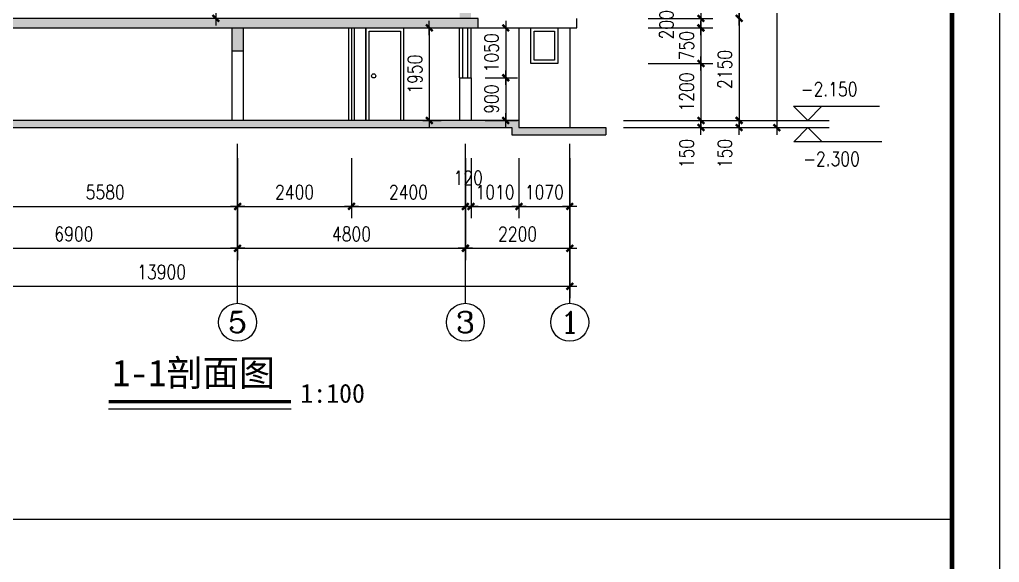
# Model space of a CAD drawing. Extents: x 12400 to 217743, y 90685 to 209848.
# Drawn here: x 128255 to 132385, y 186093 to 188380 of the extents above; entities that cross this region are included whole.
import ezdxf
from ezdxf.enums import TextEntityAlignment as Align

# ---------------------------------------------------------------- set-up
doc = ezdxf.new("R2010")
doc.units = 0
doc.header["$LTSCALE"] = 200
doc.layers.get('0').update_dxf_attribs({"linetype": 'CONTINUOUS'})
doc.layers.get('DEFPOINTS').update_dxf_attribs({"linetype": 'CONTINUOUS'})
for name, color, linetype in [('AXIS', 3, 'CONTINUOUS'), ('AXIS_TEXT', 7, 'CONTINUOUS'), ('GROUND', 2, 'CONTINUOUS'), ('HATCH', 8, 'CONTINUOUS'), ('LM', 143, 'CONTINUOUS'), ('LM-8', 8, 'CONTINUOUS'), ('PUB_DIM', 3, 'CONTINUOUS'), ('PUB_TITLE', 143, 'CONTINUOUS'), ('WALL', 4, 'CONTINUOUS')]:
    doc.layers.add(name, color=color, linetype=linetype)
doc.styles.add('2', font='SIMHEI.TTF')
doc.styles.add('COMPLEX', font='COMPLEX')
doc.styles.add('DIM_FONT', font='SIMPLEX', dxfattribs={"width": 0.8})
doc.dimstyles.new('AXIS', dxfattribs={"dimtxt": 300, "dimasz": 1, "dimexe": 250, "dimexo": 300, "dimgap": 150, "dimtad": 1, "dimdec": 0, "dimzin": 0, "dimdsep": 46, "dimtxsty": 'DIM_FONT', "dimblk": '_DIMX', "dimblk1": '_DIMX', "dimblk2": '_DIMX', "dimcen": 2.5, "dimse1": 1, "dimse2": 1, "dimclrt": 7, "dimadec": 0, "dimazin": 0, "dimtfac": 1, "dimtdec": 0, "dimtix": 1, "dimtmove": 2, "dimatfit": 3, "dimldrblk": '_DIMX', "dimfxl": 0, "dimtolj": 1, "dimtzin": 0, "dimarcsym": 0})
doc.dimstyles.new('DIMA', dxfattribs={"dimtxt": 300, "dimasz": 1, "dimexe": 250, "dimexo": 300, "dimgap": 150, "dimtad": 1, "dimdec": 0, "dimzin": 0, "dimdsep": 46, "dimtxsty": 'DIM_FONT', "dimblk": '_DIMX', "dimblk1": '_DIMX', "dimblk2": '_DIMX', "dimcen": 2.5, "dimse1": 1, "dimclrt": 7, "dimadec": 0, "dimazin": 0, "dimtfac": 1, "dimtdec": 0, "dimtix": 1, "dimtmove": 2, "dimatfit": 3, "dimldrblk": '_DIMX', "dimfxl": 0, "dimtolj": 1, "dimtzin": 0, "dimarcsym": 0})
doc.dimstyles.new('DIMN', dxfattribs={"dimtxt": 300, "dimasz": 1, "dimexe": 250, "dimexo": 300, "dimgap": 150, "dimtad": 1, "dimdec": 0, "dimzin": 0, "dimdsep": 46, "dimtxsty": 'DIM_FONT', "dimblk": '_DIMX', "dimblk1": '_DIMX', "dimblk2": '_DIMX', "dimcen": 2.5, "dimclrt": 7, "dimadec": 0, "dimazin": 0, "dimtfac": 1, "dimtdec": 0, "dimtix": 1, "dimtmove": 2, "dimatfit": 3, "dimldrblk": '_DIMX', "dimfxl": 0, "dimtolj": 1, "dimtzin": 0, "dimarcsym": 0})

# ---------------------------------------------------------------- blocks, each defined once
blk = doc.blocks.new('_DIMX')
blk.add_line((-150, 0), (150, 0))
at = {"const_width": 50}
blk.add_lwpolyline([(-70, -70), (70, 70)], dxfattribs=at)
blk = doc.blocks.new('*D2635')
at = {"color": 0, "linetype": 'ByBlock'}
for p, q in [((242021, 27669), (241491, 27669)), ((241741, 27668), (241741, 25570)), ((242021, 25569), (241491, 25569))]:
    blk.add_line(p, q, dxfattribs=at)
at = {"layer": 'DEFPOINTS', "color": 0, "linetype": 'ByBlock'}
for p in [(242321, 27669), (241741, 25569), (242321, 25569)]:
    blk.add_point(p, dxfattribs=at)
at = {"color": 0, "linetype": 'ByBlock'}
for p, rotation in [((241741, 27669), 90), ((241741, 25569), 270)]:
    blk.add_blockref('_DIMX', p, dxfattribs=dict(at, rotation=rotation))
at = {"color": 7, "linetype": 'ByBlock', "insert": (241441, 26619), "char_height": 300, "attachment_point": 5, "rotation": 90, "style": 'DIM_FONT'}
blk.add_mtext('\\A1;2100', dxfattribs=at)
blk = doc.blocks.new('*D2631')
at = {"color": 0, "linetype": 'ByBlock'}
blk.add_line((253566, 38052), (253566, 23270), dxfattribs=at)
at = {"layer": 'DEFPOINTS', "color": 0, "linetype": 'ByBlock'}
for p in [(250800, 38053), (251989, 23269), (253566, 23269)]:
    blk.add_point(p, dxfattribs=at)
at = {"color": 0, "linetype": 'ByBlock'}
for p, rotation in [((253566, 38053), 90), ((253566, 23269), 270)]:
    blk.add_blockref('_DIMX', p, dxfattribs=dict(at, rotation=rotation))
at = {"color": 7, "linetype": 'ByBlock', "insert": (253266, 30661), "char_height": 300, "attachment_point": 5, "rotation": 90, "style": 'DIM_FONT'}
blk.add_mtext('\\A1;14784', dxfattribs=at)
blk = doc.blocks.new('*D2629')
at = {"color": 0, "linetype": 'ByBlock'}
blk.add_line((252770, 28868), (252770, 25570), dxfattribs=at)
at = {"layer": 'DEFPOINTS', "color": 0, "linetype": 'ByBlock'}
for p in [(253770, 28869), (252770, 25569), (253770, 25569)]:
    blk.add_point(p, dxfattribs=at)
at = {"color": 0, "linetype": 'ByBlock'}
for p, rotation in [((252770, 28869), 90), ((252770, 25569), 270)]:
    blk.add_blockref('_DIMX', p, dxfattribs=dict(at, rotation=rotation))
at = {"color": 7, "linetype": 'ByBlock', "insert": (252470, 27219), "char_height": 300, "attachment_point": 5, "rotation": 90, "style": 'DIM_FONT'}
blk.add_mtext('\\A1;3300', dxfattribs=at)
blk = doc.blocks.new('*D2682')
at = {"color": 0, "linetype": 'ByBlock'}
for p, q in [((235301, 22625), (235301, 19675)), ((249201, 22625), (249201, 19675)), ((235302, 19925), (249200, 19925))]:
    blk.add_line(p, q, dxfattribs=at)
at = {"layer": 'DEFPOINTS', "color": 0, "linetype": 'ByBlock'}
for p in [(235301, 22925), (249201, 22925), (249201, 19925)]:
    blk.add_point(p, dxfattribs=at)
at = {"color": 0, "linetype": 'ByBlock', "rotation": 180}
blk.add_blockref('_DIMX', (235301, 19925), dxfattribs=at)
at = {"color": 0, "linetype": 'ByBlock'}
blk.add_blockref('_DIMX', (249201, 19925), dxfattribs=at)
at = {"color": 7, "linetype": 'ByBlock', "insert": (240600, 20225), "char_height": 300, "attachment_point": 5, "style": 'DIM_FONT'}
blk.add_mtext('\\A1;13900', dxfattribs=at)
blk = doc.blocks.new('*D2683')
at = {"color": 0, "linetype": 'ByBlock'}
for p, q in [((247001, 22625), (247001, 20475)), ((242202, 20725), (247000, 20725))]:
    blk.add_line(p, q, dxfattribs=at)
at = {"layer": 'DEFPOINTS', "color": 0, "linetype": 'ByBlock'}
for p in [(242201, 22925), (247001, 22925), (247001, 20725)]:
    blk.add_point(p, dxfattribs=at)
at = {"color": 0, "linetype": 'ByBlock', "rotation": 180}
blk.add_blockref('_DIMX', (242201, 20725), dxfattribs=at)
at = {"color": 0, "linetype": 'ByBlock'}
blk.add_blockref('_DIMX', (247001, 20725), dxfattribs=at)
at = {"color": 7, "linetype": 'ByBlock', "insert": (244601, 21025), "char_height": 300, "attachment_point": 5, "style": 'DIM_FONT'}
blk.add_mtext('\\A1;4800', dxfattribs=at)
blk = doc.blocks.new('*D2687')
at = {"color": 0, "linetype": 'ByBlock'}
for p, q in [((244601, 22625), (244601, 21357)), ((247001, 22625), (247001, 21357)), ((244602, 21607), (247000, 21607))]:
    blk.add_line(p, q, dxfattribs=at)
at = {"layer": 'DEFPOINTS', "color": 0, "linetype": 'ByBlock'}
for p in [(244601, 22925), (247001, 22925), (247001, 21607)]:
    blk.add_point(p, dxfattribs=at)
at = {"color": 0, "linetype": 'ByBlock', "rotation": 180}
blk.add_blockref('_DIMX', (244601, 21607), dxfattribs=at)
at = {"color": 0, "linetype": 'ByBlock'}
blk.add_blockref('_DIMX', (247001, 21607), dxfattribs=at)
at = {"color": 7, "linetype": 'ByBlock', "insert": (245801, 21907), "char_height": 300, "attachment_point": 5, "style": 'DIM_FONT'}
blk.add_mtext('\\A1;2400', dxfattribs=at)
blk = doc.blocks.new('*D2685')
at = {"color": 0, "linetype": 'ByBlock'}
for p, q in [((242201, 22625), (242201, 21357)), ((244601, 22625), (244601, 21357)), ((242202, 21607), (244600, 21607))]:
    blk.add_line(p, q, dxfattribs=at)
at = {"layer": 'DEFPOINTS', "color": 0, "linetype": 'ByBlock'}
for p in [(242201, 22925), (244601, 22925), (244601, 21607)]:
    blk.add_point(p, dxfattribs=at)
at = {"color": 0, "linetype": 'ByBlock', "rotation": 180}
blk.add_blockref('_DIMX', (242201, 21607), dxfattribs=at)
at = {"color": 0, "linetype": 'ByBlock'}
blk.add_blockref('_DIMX', (244601, 21607), dxfattribs=at)
at = {"color": 7, "linetype": 'ByBlock', "insert": (243401, 21907), "char_height": 300, "attachment_point": 5, "style": 'DIM_FONT'}
blk.add_mtext('\\A1;2400', dxfattribs=at)
blk = doc.blocks.new('*D2688')
at = {"color": 0, "linetype": 'ByBlock'}
for p, q in [((236621, 22625), (236621, 21357)), ((242201, 22625), (242201, 21357)), ((236622, 21607), (242200, 21607))]:
    blk.add_line(p, q, dxfattribs=at)
at = {"layer": 'DEFPOINTS', "color": 0, "linetype": 'ByBlock'}
for p in [(236621, 22925), (242201, 22925), (242201, 21607)]:
    blk.add_point(p, dxfattribs=at)
at = {"color": 0, "linetype": 'ByBlock', "rotation": 180}
blk.add_blockref('_DIMX', (236621, 21607), dxfattribs=at)
at = {"color": 0, "linetype": 'ByBlock'}
blk.add_blockref('_DIMX', (242201, 21607), dxfattribs=at)
at = {"color": 7, "linetype": 'ByBlock', "insert": (239411, 21907), "char_height": 300, "attachment_point": 5, "style": 'DIM_FONT'}
blk.add_mtext('\\A1;5580', dxfattribs=at)
blk = doc.blocks.new('*D2680')
at = {"color": 0, "linetype": 'ByBlock'}
for p, q in [((235301, 22625), (235301, 20475)), ((242201, 22625), (242201, 20475)), ((235302, 20725), (242200, 20725))]:
    blk.add_line(p, q, dxfattribs=at)
at = {"layer": 'DEFPOINTS', "color": 0, "linetype": 'ByBlock'}
for p in [(235301, 22925), (242201, 22925), (242201, 20725)]:
    blk.add_point(p, dxfattribs=at)
at = {"color": 0, "linetype": 'ByBlock', "rotation": 180}
blk.add_blockref('_DIMX', (235301, 20725), dxfattribs=at)
at = {"color": 0, "linetype": 'ByBlock'}
blk.add_blockref('_DIMX', (242201, 20725), dxfattribs=at)
at = {"color": 7, "linetype": 'ByBlock', "insert": (238751, 21025), "char_height": 300, "attachment_point": 5, "style": 'DIM_FONT'}
blk.add_mtext('\\A1;6900', dxfattribs=at)
blk = doc.blocks.new('_AXISO')
blk.add_circle((0, 0), 0.5)
at = {"layer": 'AXIS_TEXT', "style": 'COMPLEX', "width": 1.041667}
blk.add_attdef('A', text='', height=0.56, dxfattribs=at).set_placement((-0.25, -0.28), (0.25, -0.28), align=Align.FIT)
blk = doc.blocks.new('*D2686')
at = {"color": 0, "linetype": 'ByBlock'}
for p, q in [((247001, 22625), (247001, 21357)), ((247121, 22625), (247121, 21357)), ((247000, 21607), (246999, 21607)), ((247001, 21607), (247121, 21607)), ((247001, 21607), (247121, 21607)), ((247122, 21607), (247123, 21607))]:
    blk.add_line(p, q, dxfattribs=at)
at = {"layer": 'DEFPOINTS', "color": 0, "linetype": 'ByBlock'}
for p in [(247001, 22925), (247121, 22925), (247121, 21607)]:
    blk.add_point(p, dxfattribs=at)
at = {"color": 0, "linetype": 'ByBlock'}
blk.add_blockref('_DIMX', (247001, 21607), dxfattribs=at)
at = {"color": 0, "linetype": 'ByBlock', "rotation": 180}
blk.add_blockref('_DIMX', (247121, 21607), dxfattribs=at)
at = {"color": 7, "linetype": 'ByBlock', "insert": (247061, 22210), "char_height": 300, "attachment_point": 5, "style": 'DIM_FONT'}
blk.add_mtext('\\A1;120', dxfattribs=at)
blk = doc.blocks.new('*D2689')
at = {"color": 0, "linetype": 'ByBlock'}
for p, q in [((248131, 22625), (248131, 21357)), ((249201, 22625), (249201, 21357)), ((248130, 21607), (248129, 21607)), ((248131, 21607), (249201, 21607)), ((249202, 21607), (249203, 21607))]:
    blk.add_line(p, q, dxfattribs=at)
at = {"layer": 'DEFPOINTS', "color": 0, "linetype": 'ByBlock'}
for p in [(248131, 22925), (249201, 22925), (249201, 21607)]:
    blk.add_point(p, dxfattribs=at)
at = {"color": 0, "linetype": 'ByBlock'}
blk.add_blockref('_DIMX', (248131, 21607), dxfattribs=at)
at = {"color": 0, "linetype": 'ByBlock', "rotation": 180}
blk.add_blockref('_DIMX', (249201, 21607), dxfattribs=at)
at = {"color": 7, "linetype": 'ByBlock', "insert": (248666, 21907), "char_height": 300, "attachment_point": 5, "style": 'DIM_FONT'}
blk.add_mtext('\\A1;1070', dxfattribs=at)
blk = doc.blocks.new('*D2690')
at = {"color": 0, "linetype": 'ByBlock'}
for p, q in [((247121, 22625), (247121, 21357)), ((248131, 22625), (248131, 21357)), ((247120, 21607), (247119, 21607)), ((247121, 21607), (248131, 21607)), ((248132, 21607), (248133, 21607))]:
    blk.add_line(p, q, dxfattribs=at)
at = {"layer": 'DEFPOINTS', "color": 0, "linetype": 'ByBlock'}
for p in [(247121, 22925), (248131, 22925), (248131, 21607)]:
    blk.add_point(p, dxfattribs=at)
at = {"color": 0, "linetype": 'ByBlock'}
blk.add_blockref('_DIMX', (247121, 21607), dxfattribs=at)
at = {"color": 0, "linetype": 'ByBlock', "rotation": 180}
blk.add_blockref('_DIMX', (248131, 21607), dxfattribs=at)
at = {"color": 7, "linetype": 'ByBlock', "insert": (247626, 21907), "char_height": 300, "attachment_point": 5, "style": 'DIM_FONT'}
blk.add_mtext('\\A1;1010', dxfattribs=at)
blk = doc.blocks.new('*D2681')
at = {"color": 0, "linetype": 'ByBlock'}
for p, q in [((247001, 22625), (247001, 20475)), ((249201, 22625), (249201, 20475)), ((247002, 20725), (249200, 20725))]:
    blk.add_line(p, q, dxfattribs=at)
at = {"layer": 'DEFPOINTS', "color": 0, "linetype": 'ByBlock'}
for p in [(247001, 22925), (249201, 22925), (249201, 20725)]:
    blk.add_point(p, dxfattribs=at)
at = {"color": 0, "linetype": 'ByBlock', "rotation": 180}
blk.add_blockref('_DIMX', (247001, 20725), dxfattribs=at)
at = {"color": 0, "linetype": 'ByBlock'}
blk.add_blockref('_DIMX', (249201, 20725), dxfattribs=at)
at = {"color": 7, "linetype": 'ByBlock', "insert": (248101, 21025), "char_height": 300, "attachment_point": 5, "style": 'DIM_FONT'}
blk.add_mtext('\\A1;2200', dxfattribs=at)
blk = doc.blocks.new('*D2658')
at = {"color": 0, "linetype": 'ByBlock'}
for p, q in [((247421, 25369), (248102, 25369)), ((247852, 25370), (247852, 25371)), ((247852, 25369), (247852, 24319)), ((247421, 24319), (248102, 24319)), ((247852, 24318), (247852, 24317))]:
    blk.add_line(p, q, dxfattribs=at)
at = {"layer": 'DEFPOINTS', "color": 0, "linetype": 'ByBlock'}
for p in [(247121, 25369), (247121, 24319), (247852, 24319)]:
    blk.add_point(p, dxfattribs=at)
at = {"color": 0, "linetype": 'ByBlock'}
for p, rotation in [((247852, 25369), 270), ((247852, 24319), 90)]:
    blk.add_blockref('_DIMX', p, dxfattribs=dict(at, rotation=rotation))
at = {"color": 7, "linetype": 'ByBlock', "insert": (247552, 24844), "char_height": 300, "attachment_point": 5, "rotation": 90, "style": 'DIM_FONT'}
blk.add_mtext('\\A1;1050', dxfattribs=at)
blk = doc.blocks.new('*D2634')
at = {"color": 0, "linetype": 'ByBlock'}
for p, q in [((246108, 25369), (246490, 25369)), ((246240, 25368), (246240, 23420)), ((246108, 23419), (246490, 23419))]:
    blk.add_line(p, q, dxfattribs=at)
at = {"layer": 'DEFPOINTS', "color": 0, "linetype": 'ByBlock'}
for p in [(245808, 25369), (245808, 23419), (246240, 23419)]:
    blk.add_point(p, dxfattribs=at)
at = {"color": 0, "linetype": 'ByBlock'}
for p, rotation in [((246240, 25369), 90), ((246240, 23419), 270)]:
    blk.add_blockref('_DIMX', p, dxfattribs=dict(at, rotation=rotation))
at = {"color": 7, "linetype": 'ByBlock', "insert": (245940, 24394), "char_height": 300, "attachment_point": 5, "rotation": 90, "style": 'DIM_FONT'}
blk.add_mtext('\\A1;1950', dxfattribs=at)
blk = doc.blocks.new('*D2659')
at = {"color": 0, "linetype": 'ByBlock'}
for p, q in [((247421, 24319), (248102, 24319)), ((247852, 24320), (247852, 24321)), ((247852, 24319), (247852, 23419)), ((247421, 23419), (248102, 23419)), ((247852, 23418), (247852, 23417))]:
    blk.add_line(p, q, dxfattribs=at)
at = {"layer": 'DEFPOINTS', "color": 0, "linetype": 'ByBlock'}
for p in [(247121, 24319), (247121, 23419), (247852, 23419)]:
    blk.add_point(p, dxfattribs=at)
at = {"color": 0, "linetype": 'ByBlock'}
for p, rotation in [((247852, 24319), 270), ((247852, 23419), 90)]:
    blk.add_blockref('_DIMX', p, dxfattribs=dict(at, rotation=rotation))
at = {"color": 7, "linetype": 'ByBlock', "insert": (247552, 23869), "char_height": 300, "attachment_point": 5, "rotation": 90, "style": 'DIM_FONT'}
blk.add_mtext('\\A1;900', dxfattribs=at)
blk = doc.blocks.new('*D2656')
at = {"color": 0, "linetype": 'ByBlock'}
for p, q in [((250853, 24619), (252215, 24619)), ((251965, 24618), (251965, 23420)), ((250853, 23419), (252215, 23419))]:
    blk.add_line(p, q, dxfattribs=at)
at = {"layer": 'DEFPOINTS', "color": 0, "linetype": 'ByBlock'}
for p in [(250553, 24619), (250553, 23419), (251965, 23419)]:
    blk.add_point(p, dxfattribs=at)
at = {"color": 0, "linetype": 'ByBlock'}
for p, rotation in [((251965, 24619), 90), ((251965, 23419), 270)]:
    blk.add_blockref('_DIMX', p, dxfattribs=dict(at, rotation=rotation))
at = {"color": 7, "linetype": 'ByBlock', "insert": (251665, 24019), "char_height": 300, "attachment_point": 5, "rotation": 90, "style": 'DIM_FONT'}
blk.add_mtext('\\A1;1200', dxfattribs=at)
blk = doc.blocks.new('*D2655')
at = {"color": 0, "linetype": 'ByBlock'}
for p, q in [((250853, 25369), (252215, 25369)), ((251965, 25370), (251965, 25371)), ((251965, 25369), (251965, 24619)), ((250853, 24619), (252215, 24619)), ((251965, 24618), (251965, 24617))]:
    blk.add_line(p, q, dxfattribs=at)
at = {"layer": 'DEFPOINTS', "color": 0, "linetype": 'ByBlock'}
for p in [(250553, 25369), (250553, 24619), (251965, 24619)]:
    blk.add_point(p, dxfattribs=at)
at = {"color": 0, "linetype": 'ByBlock'}
for p, rotation in [((251965, 25369), 270), ((251965, 24619), 90)]:
    blk.add_blockref('_DIMX', p, dxfattribs=dict(at, rotation=rotation))
at = {"color": 7, "linetype": 'ByBlock', "insert": (251665, 24994), "char_height": 300, "attachment_point": 5, "rotation": 90, "style": 'DIM_FONT'}
blk.add_mtext('\\A1;750', dxfattribs=at)
blk = doc.blocks.new('*D2630')
at = {"color": 0, "linetype": 'ByBlock'}
blk.add_line((252770, 25568), (252770, 23420), dxfattribs=at)
at = {"layer": 'DEFPOINTS', "color": 0, "linetype": 'ByBlock'}
for p in [(253770, 25569), (252770, 23419), (253770, 23419)]:
    blk.add_point(p, dxfattribs=at)
at = {"color": 0, "linetype": 'ByBlock'}
for p, rotation in [((252770, 25569), 90), ((252770, 23419), 270)]:
    blk.add_blockref('_DIMX', p, dxfattribs=dict(at, rotation=rotation))
at = {"color": 7, "linetype": 'ByBlock', "insert": (252470, 24494), "char_height": 300, "attachment_point": 5, "rotation": 90, "style": 'DIM_FONT'}
blk.add_mtext('\\A1;2150', dxfattribs=at)
blk = doc.blocks.new('*D2657')
at = {"color": 0, "linetype": 'ByBlock'}
for p, q in [((251965, 23420), (251965, 23421)), ((251965, 23419), (251965, 23269)), ((251965, 23419), (251965, 23269)), ((251965, 23268), (251965, 23267))]:
    blk.add_line(p, q, dxfattribs=at)
at = {"layer": 'DEFPOINTS', "color": 0, "linetype": 'ByBlock'}
for p in [(252965, 23419), (250017, 23269), (251965, 23269)]:
    blk.add_point(p, dxfattribs=at)
at = {"color": 0, "linetype": 'ByBlock'}
for p, rotation in [((251965, 23419), 270), ((251965, 23269), 90)]:
    blk.add_blockref('_DIMX', p, dxfattribs=dict(at, rotation=rotation))
at = {"color": 7, "linetype": 'ByBlock', "insert": (251665, 22722), "char_height": 300, "attachment_point": 5, "rotation": 90, "style": 'DIM_FONT'}
blk.add_mtext('\\A1;150', dxfattribs=at)
blk = doc.blocks.new('*D2633')
at = {"color": 0, "linetype": 'ByBlock'}
for p, q in [((252770, 23420), (252770, 23421)), ((252770, 23419), (252770, 23269)), ((252770, 23419), (252770, 23269)), ((252770, 23268), (252770, 23267))]:
    blk.add_line(p, q, dxfattribs=at)
at = {"layer": 'DEFPOINTS', "color": 0, "linetype": 'ByBlock'}
for p in [(253770, 23419), (250821, 23269), (252770, 23269)]:
    blk.add_point(p, dxfattribs=at)
at = {"color": 0, "linetype": 'ByBlock'}
for p, rotation in [((252770, 23419), 270), ((252770, 23269), 90)]:
    blk.add_blockref('_DIMX', p, dxfattribs=dict(at, rotation=rotation))
at = {"color": 7, "linetype": 'ByBlock', "insert": (252470, 22722), "char_height": 300, "attachment_point": 5, "rotation": 90, "style": 'DIM_FONT'}
blk.add_mtext('\\A1;150', dxfattribs=at)
blk = doc.blocks.new('*D2654')
at = {"color": 0, "linetype": 'ByBlock'}
for p, q in [((250853, 26769), (252215, 26769)), ((251965, 26768), (251965, 25570)), ((250853, 25569), (252215, 25569))]:
    blk.add_line(p, q, dxfattribs=at)
at = {"layer": 'DEFPOINTS', "color": 0, "linetype": 'ByBlock'}
for p in [(250553, 26769), (250553, 25569), (251965, 25569)]:
    blk.add_point(p, dxfattribs=at)
at = {"color": 0, "linetype": 'ByBlock'}
for p, rotation in [((251965, 26769), 90), ((251965, 25569), 270)]:
    blk.add_blockref('_DIMX', p, dxfattribs=dict(at, rotation=rotation))
at = {"color": 7, "linetype": 'ByBlock', "insert": (251665, 26169), "char_height": 300, "attachment_point": 5, "rotation": 90, "style": 'DIM_FONT'}
blk.add_mtext('\\A1;1200', dxfattribs=at)
blk = doc.blocks.new('*D2645')
at = {"color": 0, "linetype": 'ByBlock'}
for p, q in [((250853, 25569), (252215, 25569)), ((251965, 25570), (251965, 25571)), ((251965, 25569), (251965, 25369)), ((251965, 25569), (251965, 25369)), ((250853, 25369), (252215, 25369)), ((251965, 25368), (251965, 25367))]:
    blk.add_line(p, q, dxfattribs=at)
at = {"layer": 'DEFPOINTS', "color": 0, "linetype": 'ByBlock'}
for p in [(250553, 25569), (250553, 25369), (251965, 25369)]:
    blk.add_point(p, dxfattribs=at)
at = {"color": 0, "linetype": 'ByBlock'}
for p, rotation in [((251965, 25569), 270), ((251965, 25369), 90)]:
    blk.add_blockref('_DIMX', p, dxfattribs=dict(at, rotation=rotation))
at = {"color": 7, "linetype": 'ByBlock', "insert": (251239, 25435), "char_height": 300, "attachment_point": 5, "rotation": 90, "style": 'DIM_FONT'}
blk.add_mtext('\\A1;200', dxfattribs=at)
blk = doc.blocks.new('PM')
at = {"layer": 'HATCH'}
h = blk.add_hatch(color=256, dxfattribs=at)
h.paths.add_polyline_path([(19371.8, 4438.1), (19371.8, 4638.1), (6651.8, 4638.1), (6651.8, 4438.1)])
h.paths.add_polyline_path([(18981.8, 4638.1), (19221.8, 4638.1), (19221.8, 4938.1), (19371.8, 4938.1), (19371.8, 5138.1), (18981.8, 5138.1)])
h.paths.add_polyline_path([(6991.8, 5138.1), (6651.8, 5138.1), (6651.8, 4938.1), (6801.8, 4938.1), (6801.8, 4638.1), (6991.8, 4638.1)])
for points in [[(20081.5, 2338.1), (20081.5, 2188.1), (22065.1, 2188.1), (22065.1, 2338.1), (20231.5, 2338.1), (20231.5, 2488.1), (19221.8, 2488.1), (7641.8, 2488.1), (7641.8, 4438.1), (7401.8, 4438.1), (7401.8, 2338.1)], [(14181.8, 3958.1), (14421.8, 3958.1), (14421.8, 4438.1), (14181.8, 4438.1)]]:
    blk.add_hatch(color=256, dxfattribs=at).paths.add_polyline_path(points)
for p, q in [((21451.8, 4438.1), (21451.8, 4638.1)), ((16641.8, 4438.1), (16641.8, 2488.1)), ((16701.8, 4438.1), (16701.8, 2488.1)), ((16761.8, 4438.1), (16761.8, 2488.1)), ((17001.8, 4438.1), (17001.8, 2488.1)), ((18981.8, 3388.1), (18981.8, 4438.1)), ((19051.8, 3388.1), (19051.8, 4438.1)), ((19151.8, 3388.1), (19151.8, 4438.1)), ((19221.8, 3388.1), (19221.8, 4438.1)), ((19371.8, 4438.1), (21451.8, 4438.1)), ((20231.5, 4438.1), (20231.5, 2488.1)), ((21301.8, 4438.1), (21301.8, 2338.1))]:
    blk.add_line(p, q)
at = {"layer": 'AXIS'}
for p, q in [((14301.8, -1364.7), (14301.8, 1994.1)), ((19101.8, -1364.7), (19101.8, 1994.1)), ((21301.8, -1364.7), (21301.8, 1994.1))]:
    blk.add_line(p, q, dxfattribs=at)
at = {"layer": 'GROUND'}
for p, q in [((14181.8, 4438.1), (14181.8, 3958.1)), ((14421.8, 4438.1), (14421.8, 3958.1)), ((14181.8, 3958.1), (14421.8, 3958.1)), ((20231.5, 2488.1), (7641.8, 2488.1)), ((20231.5, 2488.1), (20231.5, 2338.1)), ((7401.8, 2338.1), (20081.5, 2338.1)), ((20081.5, 2338.1), (20081.5, 2188.1)), ((20231.5, 2338.1), (22065.1, 2338.1)), ((22065.1, 2338.1), (22065.1, 2188.1)), ((20081.5, 2188.1), (22065.1, 2188.1))]:
    blk.add_line(p, q, dxfattribs=at)
blk.add_lwpolyline([(6651.8, 4438.1), (19371.8, 4438.1), (19371.8, 4638.1), (6651.8, 4638.1)], close=True, dxfattribs=at)
at = {"layer": 'LM'}
blk.add_lwpolyline([(20483.8, 4438.1), (21049.5, 4438.1), (21049.5, 3688.1), (20483.8, 3688.1)], close=True, dxfattribs=at)
at = {"layer": 'LM-8'}
blk.add_line((17801.8, 4438.1), (17801.8, 2488.1), dxfattribs=at)
for points in [[(17001.8, 4438.1), (17801.8, 4438.1), (17801.8, 2488.1), (17001.8, 2488.1)], [(17071.8, 4368.1), (17731.8, 4368.1), (17731.8, 2488.1), (17071.8, 2488.1)], [(20553.8, 4368.1), (20979.5, 4368.1), (20979.5, 3758.1), (20553.8, 3758.1)]]:
    blk.add_lwpolyline(points, close=True, dxfattribs=at)
blk.add_circle((17170.3, 3427.5), 44.1, dxfattribs=at)
at = {"layer": 'PUB_DIM'}
for p, q in [((26016.3, 2788.1), (27827.7, 2788.1)), ((26316.3, 2488.1), (26016.3, 2788.1)), ((26616.3, 2788.1), (26316.3, 2488.1)), ((22437.4, 2488.1), (26768.9, 2488.1)), ((22437.4, 2338.1), (26768.9, 2338.1)), ((26321.1, 2338.1), (26021.1, 2038.1)), ((26621.1, 2038.1), (26321.1, 2338.1)), ((27878.3, 2038.1), (26021.1, 2038.1))]:
    blk.add_line(p, q, dxfattribs=at)
at = {"layer": 'WALL'}
for p, q in [((14181.8, 4438.1), (14181.8, 2488.1)), ((14421.8, 4438.1), (14421.8, 2488.1)), ((18981.8, 3388.1), (19221.8, 3388.1)), ((18981.8, 3388.1), (18981.8, 2488.1)), ((19221.8, 3388.1), (19221.8, 2488.1))]:
    blk.add_line(p, q, dxfattribs=at)
at = {"layer": 'AXIS'}
ref = blk.add_blockref('_AXISO', (14301.8, -1764.7), dxfattribs=dict(at, xscale=800, yscale=800, zscale=800))
ref.add_attrib('A', '5', dxfattribs={"layer": 'AXIS_TEXT', "height": 448, "style": 'COMPLEX', "width": 1.339286}).set_placement((14101.8, -1988.7), (14501.8, -1988.7), align=Align.FIT)
ref = blk.add_blockref('_AXISO', (19101.8, -1764.7), dxfattribs=dict(at, xscale=800, yscale=800, zscale=800))
ref.add_attrib('A', '3', dxfattribs={"layer": 'AXIS_TEXT', "height": 448, "style": 'COMPLEX', "width": 1.339286}).set_placement((18901.8, -1988.7), (19301.8, -1988.7), align=Align.FIT)
ref = blk.add_blockref('_AXISO', (21301.8, -1764.7), dxfattribs=dict(at, xscale=800, yscale=800, zscale=800))
ref.add_attrib('A', '1', dxfattribs={"layer": 'AXIS_TEXT', "height": 448, "style": 'COMPLEX', "width": 2.083333}).set_placement((21101.8, -1988.7), (21501.8, -1988.7), align=Align.FIT)
at = {"layer": 'PUB_DIM', "style": 'DIM_FONT', "width": 0.8}
for s, p in [('-2.150', (27365.7, 2998.1)), ('-2.300', (27416.3, 1528.1))]:
    blk.add_text(s, height=300, dxfattribs=at).set_placement(p, align=Align.RIGHT)
at = {"layer": 'AXIS'}
for base, p1, p2, angle, picture, middle, dimtype in [((21301.8, -1005.9), (7401.8, 1994.1), (21301.8, 1994.1), 0, '*D2682', (12701.1, -705.9), 129), ((19221.8, 675.8), (19101.8, 1994.1), (19221.8, 1994.1), 180, '*D2686', (19161.8, 1278.6), 128)]:
    dim = blk.add_linear_dim(base=base, p1=p1, p2=p2, angle=angle, dimstyle='DIMN', dxfattribs=at)
    dim.commit()
    dim.dimension.update_dxf_attribs({"geometry": picture, "text_midpoint": middle, "dimtype": dimtype, "insert": (-227899, -20930.9)})
for base, p1, p2, dimstyle, picture, middle in [((14301.8, -205.9), (7401.8, 1994.1), (14301.8, 1994.1), 'DIMN', '*D2680', (10851.8, 94.1)), ((14301.8, 675.8), (8721.8, 1994.1), (14301.8, 1994.1), 'DIMN', '*D2688', (11511.8, 975.8)), ((19101.8, -205.9), (14301.8, 1994.1), (19101.8, 1994.1), 'DIMA', '*D2683', (16701.8, 94.1)), ((16701.8, 675.8), (14301.8, 1994.1), (16701.8, 1994.1), 'DIMN', '*D2685', (15501.8, 975.8)), ((19101.8, 675.8), (16701.8, 1994.1), (19101.8, 1994.1), 'DIMN', '*D2687', (17901.8, 975.8)), ((21301.8, -205.9), (19101.8, 1994.1), (21301.8, 1994.1), 'DIMN', '*D2681', (20201.8, 94.1)), ((20231.5, 675.8), (19221.8, 1994.1), (20231.5, 1994.1), 'DIMN', '*D2690', (19726.7, 975.8)), ((21301.8, 675.8), (20231.5, 1994.1), (21301.8, 1994.1), 'DIMN', '*D2689', (20766.7, 975.8))]:
    dim = blk.add_linear_dim(base=base, p1=p1, p2=p2, angle=180, dimstyle=dimstyle, dxfattribs=at)
    dim.commit()
    dim.dimension.update_dxf_attribs({"geometry": picture, "text_midpoint": middle, "insert": (-227899, -20930.9)})
at = {"layer": 'PUB_DIM'}
for base, p1, p2, dimstyle, picture, middle in [((25666.6, 2338.1), (22900.9, 17122.1), (24089.7, 2338.1), 'AXIS', '*D2631', (25366.6, 9730.1)), ((13842.2, 4638.1), (14421.8, 6738.1), (14421.8, 4638.1), 'DIMN', '*D2635', (13542.2, 5688.1)), ((18340.8, 2488.1), (17909, 4438.1), (17909, 2488.1), 'DIMN', '*D2634', (18040.8, 3463.1)), ((19952.8, 3388.1), (19221.8, 4438.1), (19221.8, 3388.1), 'DIMN', '*D2658', (19652.8, 3913.1)), ((19952.8, 2488.1), (19221.8, 3388.1), (19221.8, 2488.1), 'DIMN', '*D2659', (19652.8, 2938.1))]:
    dim = blk.add_linear_dim(base=base, p1=p1, p2=p2, angle=90, dimstyle=dimstyle, dxfattribs=at)
    dim.commit()
    dim.dimension.update_dxf_attribs({"geometry": picture, "text_midpoint": middle, "insert": (-227899, -20930.9)})
for p1, p2, distance, dimstyle, picture, middle in [((25870.6, 7938.1), (25870.6, 4638.1), -1000, 'AXIS', '*D2629', (24570.6, 6288.1)), ((22654, 5838.1), (22654, 4638.1), 1412.5, 'DIMN', '*D2654', (23766.5, 5238.1)), ((25870.6, 4638.1), (25870.6, 2488.1), -1000, 'AXIS', '*D2630', (24570.6, 3563.1)), ((22654, 4438.1), (22654, 3688.1), 1412.5, 'DIMN', '*D2655', (23766.5, 4063.1)), ((22654, 3688.1), (22654, 2488.1), 1412.5, 'DIMN', '*D2656', (23766.5, 3088.1))]:
    dim = blk.add_aligned_dim(p1=p1, p2=p2, distance=distance, dimstyle=dimstyle, dxfattribs=at)
    dim.commit()
    dim.dimension.update_dxf_attribs({"geometry": picture, "text_midpoint": middle, "insert": (-227899, -20930.9)})
for base, p1, p2, angle, dimstyle, picture, middle, dimtype in [((24066.5, 4438.1), (22654, 4638.1), (22654, 4438.1), 270, 'DIMN', '*D2645', (23339.5, 4504.3), 129), ((24066.5, 2338.1), (25066.5, 2488.1), (22117.6, 2338.1), 90, 'AXIS', '*D2657', (23766.5, 1790.8), 128), ((24870.6, 2338.1), (25870.6, 2488.1), (22921.8, 2338.1), 90, 'AXIS', '*D2633', (24570.6, 1790.8), 128)]:
    dim = blk.add_linear_dim(base=base, p1=p1, p2=p2, angle=angle, dimstyle=dimstyle, dxfattribs=at)
    dim.commit()
    dim.dimension.update_dxf_attribs({"geometry": picture, "text_midpoint": middle, "dimtype": dimtype, "insert": (-227899, -20930.9)})

msp = doc.modelspace()

# ---------------------------------------------------------------- linework, layer by layer
msp.add_line((126219.852, 186275.561), (132184.746, 186275.561))
at = {"layer": 'PUB_TITLE'}
msp.add_lwpolyline([(132384.746, 179800.554), (115564.746, 179800.554), (115564.746, 191680.554), (132384.746, 191680.554)], close=True, dxfattribs=at)
at = {"layer": 'PUB_TITLE', "const_width": 20}
msp.add_lwpolyline([(132184.746, 180000.554), (132184.746, 191480.554), (116064.746, 191480.554), (116064.746, 180000.554)], close=True, dxfattribs=at)
at = {"layer": 'PUB_TITLE', "const_width": 14}
msp.add_lwpolyline([(128629.976, 186770.454), (129399.08, 186770.454)], dxfattribs=at)
at = {"layer": 'PUB_TITLE'}
msp.add_lwpolyline([(128629.976, 186740.454), (129399.08, 186740.454)], dxfattribs=at)

# ---------------------------------------------------------------- block references
at = {"xscale": 0.2, "yscale": 0.2, "zscale": 0.2}
msp.add_blockref('PM', (126313.458, 187457.869), dxfattribs=at)

# ---------------------------------------------------------------- texts
at = {"layer": 'PUB_TITLE', "style": '2'}
for s, height, p in [('1-1剖面图', 112, (128645.267, 186835.655)), ('1:100', 80, (129438.379, 186765.573))]:
    msp.add_text(s, height=height, dxfattribs=at).set_placement(p)

doc.saveas('drawing.dxf')
